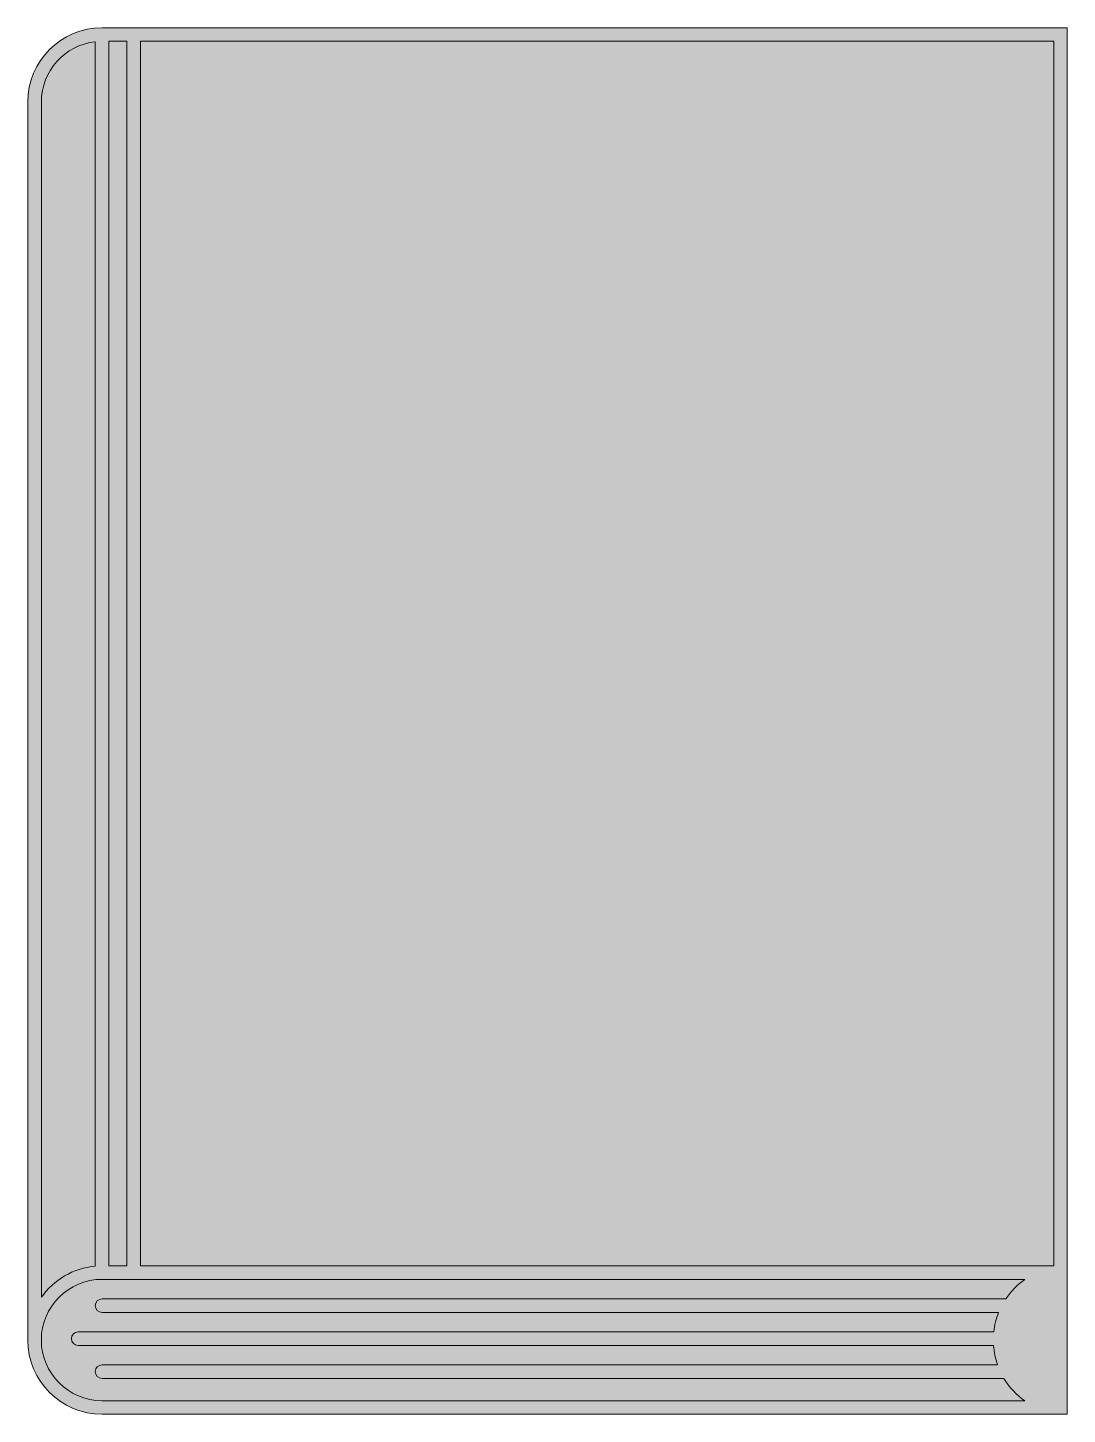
# Model space of a CAD drawing. Header units: inches. Extents: x 1.03 to 2.94, y -3.18 to -0.63.
import ezdxf

# ---------------------------------------------------------------- set-up
doc = ezdxf.new("R2010")
doc.units = ezdxf.units.IN
doc.header["$MEASUREMENT"] = 0
doc.layers.add('Book', color=7, linetype='Continuous', lineweight=0)

msp = doc.modelspace()

# ---------------------------------------------------------------- hatches: boundary and pattern name
at = {"layer": 'Book', "true_color": 0xf8e0c5, "transparency": 33554687}
h = msp.add_hatch(color=254, dxfattribs=at)
h.dxf.hatch_style = 2
edge = h.paths.add_edge_path()
edge.add_spline(control_points=[(1.166, -0.6337), (1.0907, -0.6337), (1.0294, -0.695), (1.0294, -0.7703), (1.0294, -0.7703), (1.0294, -3.0473), (1.0294, -3.0473), (1.0294, -3.1226), (1.0907, -3.1839), (1.166, -3.1839), (1.166, -3.1839), (2.9416, -3.1839), (2.9416, -3.1839), (2.9416, -3.1839), (2.9416, -0.6337), (2.9416, -0.6337), (2.9416, -0.6337), (1.166, -0.6337), (1.166, -0.6337)], knot_values=[0, 0, 0, 0, 1, 1, 1, 2, 2, 2, 3, 3, 3, 4, 4, 4, 5, 5, 5, 6, 6, 6, 6], degree=3, periodic=0)
at = {"layer": 'Book', "true_color": 0x333333, "transparency": 33554687}
h = msp.add_hatch(color=250, dxfattribs=at)
h.dxf.hatch_style = 2
edge = h.paths.add_edge_path()
edge.add_spline(control_points=[(1.0544, -3.0473), (1.0544, -2.9857), (1.1044, -2.9357), (1.166, -2.9357), (1.166, -2.9357), (2.8636, -2.9357), (2.8636, -2.9357), (2.8498, -2.9454), (2.838, -2.9576), (2.8286, -2.9716), (2.8286, -2.9716), (1.166, -2.9716), (1.166, -2.9716), (1.1591, -2.9716), (1.1535, -2.9772), (1.1535, -2.9841), (1.1535, -2.991), (1.1591, -2.9966), (1.166, -2.9966), (1.166, -2.9966), (2.8153, -2.9966), (2.8153, -2.9966), (2.8108, -3.0079), (2.8077, -3.0198), (2.8063, -3.0323), (2.8063, -3.0323), (1.1222, -3.0323), (1.1222, -3.0323), (1.1153, -3.0323), (1.1097, -3.0379), (1.1097, -3.0448), (1.1097, -3.0517), (1.1153, -3.0573), (1.1222, -3.0573), (1.1222, -3.0573), (2.8059, -3.0573), (2.8059, -3.0573), (2.8068, -3.0697), (2.8093, -3.0816), (2.8133, -3.0929), (2.8133, -3.0929), (1.166, -3.0929), (1.166, -3.0929), (1.1591, -3.0929), (1.1535, -3.0985), (1.1535, -3.1054), (1.1535, -3.1123), (1.1591, -3.1179), (1.166, -3.1179), (1.166, -3.1179), (2.825, -3.1179), (2.825, -3.1179), (2.8348, -3.1341), (2.8478, -3.148), (2.8633, -3.1589), (2.8633, -3.1589), (1.166, -3.1589), (1.166, -3.1589), (1.1044, -3.1589), (1.0544, -3.1088), (1.0544, -3.0473)], knot_values=[0, 0, 0, 0, 1, 1, 1, 2, 2, 2, 3, 3, 3, 4, 4, 4, 5, 5, 5, 6, 6, 6, 7, 7, 7, 8, 8, 8, 9, 9, 9, 10, 10, 10, 11, 11, 11, 12, 12, 12, 13, 13, 13, 14, 14, 14, 15, 15, 15, 16, 16, 16, 17, 17, 17, 18, 18, 18, 19, 19, 19, 20, 20, 20, 20], degree=3, periodic=0)
edge = h.paths.add_edge_path()
edge.add_spline(control_points=[(1.0544, -0.7703), (1.0544, -0.713), (1.0978, -0.6657), (1.1535, -0.6594), (1.1535, -0.6594), (1.1535, -2.9114), (1.1535, -2.9114), (1.1126, -2.9152), (1.0769, -2.9368), (1.0544, -2.9686), (1.0544, -2.9686), (1.0544, -0.7703), (1.0544, -0.7703)], knot_values=[0, 0, 0, 0, 1, 1, 1, 2, 2, 2, 3, 3, 3, 4, 4, 4, 4], degree=3, periodic=0)
edge = h.paths.add_edge_path()
edge.add_spline(control_points=[(1.1785, -0.6587), (1.1785, -0.6587), (1.2116, -0.6587), (1.2116, -0.6587), (1.2116, -0.6587), (1.2116, -2.9107), (1.2116, -2.9107), (1.2116, -2.9107), (1.1785, -2.9107), (1.1785, -2.9107), (1.1785, -2.9107), (1.1785, -0.6587), (1.1785, -0.6587)], knot_values=[0, 0, 0, 0, 1, 1, 1, 2, 2, 2, 3, 3, 3, 4, 4, 4, 4], degree=3, periodic=0)
edge = h.paths.add_edge_path()
edge.add_spline(control_points=[(2.9166, -2.9107), (2.9166, -2.9107), (1.2366, -2.9107), (1.2366, -2.9107), (1.2366, -2.9107), (1.2366, -0.6587), (1.2366, -0.6587), (1.2366, -0.6587), (2.9166, -0.6587), (2.9166, -0.6587), (2.9166, -0.6587), (2.9166, -2.9107), (2.9166, -2.9107)], knot_values=[0, 0, 0, 0, 1, 1, 1, 2, 2, 2, 3, 3, 3, 4, 4, 4, 4], degree=3, periodic=0)
edge = h.paths.add_edge_path()
edge.add_spline(control_points=[(1.166, -0.6337), (1.0907, -0.6337), (1.0294, -0.695), (1.0294, -0.7703), (1.0294, -0.7703), (1.0294, -3.0473), (1.0294, -3.0473), (1.0294, -3.1226), (1.0907, -3.1839), (1.166, -3.1839), (1.166, -3.1839), (2.9416, -3.1839), (2.9416, -3.1839), (2.9416, -3.1839), (2.9416, -0.6337), (2.9416, -0.6337), (2.9416, -0.6337), (1.166, -0.6337), (1.166, -0.6337)], knot_values=[0, 0, 0, 0, 1, 1, 1, 2, 2, 2, 3, 3, 3, 4, 4, 4, 5, 5, 5, 6, 6, 6, 6], degree=3, periodic=0)

# ---------------------------------------------------------------- linework, layer by layer
at = {"layer": 'Book'}
for points, knots in [([(1.166, -0.6337), (1.0907, -0.6337), (1.0294, -0.695), (1.0294, -0.7703), (1.0294, -0.7703), (1.0294, -3.0473), (1.0294, -3.0473), (1.0294, -3.1226), (1.0907, -3.1839), (1.166, -3.1839), (1.166, -3.1839), (2.9416, -3.1839), (2.9416, -3.1839), (2.9416, -3.1839), (2.9416, -0.6337), (2.9416, -0.6337), (2.9416, -0.6337), (1.166, -0.6337), (1.166, -0.6337)], [0, 0, 0, 0, 1, 1, 1, 2, 2, 2, 3, 3, 3, 4, 4, 4, 5, 5, 5, 6, 6, 6, 6]), ([(1.166, -0.6337), (1.0907, -0.6337), (1.0294, -0.695), (1.0294, -0.7703), (1.0294, -0.7703), (1.0294, -3.0473), (1.0294, -3.0473), (1.0294, -3.1226), (1.0907, -3.1839), (1.166, -3.1839), (1.166, -3.1839), (2.9416, -3.1839), (2.9416, -3.1839), (2.9416, -3.1839), (2.9416, -0.6337), (2.9416, -0.6337), (2.9416, -0.6337), (1.166, -0.6337), (1.166, -0.6337)], [0, 0, 0, 0, 1, 1, 1, 2, 2, 2, 3, 3, 3, 4, 4, 4, 5, 5, 5, 6, 6, 6, 6]), ([(1.0544, -0.7703), (1.0544, -0.713), (1.0978, -0.6657), (1.1535, -0.6594), (1.1535, -0.6594), (1.1535, -2.9114), (1.1535, -2.9114), (1.1126, -2.9152), (1.0769, -2.9368), (1.0544, -2.9686), (1.0544, -2.9686), (1.0544, -0.7703), (1.0544, -0.7703)], [0, 0, 0, 0, 1, 1, 1, 2, 2, 2, 3, 3, 3, 4, 4, 4, 4]), ([(1.1785, -0.6587), (1.1785, -0.6587), (1.2116, -0.6587), (1.2116, -0.6587), (1.2116, -0.6587), (1.2116, -2.9107), (1.2116, -2.9107), (1.2116, -2.9107), (1.1785, -2.9107), (1.1785, -2.9107), (1.1785, -2.9107), (1.1785, -0.6587), (1.1785, -0.6587)], [0, 0, 0, 0, 1, 1, 1, 2, 2, 2, 3, 3, 3, 4, 4, 4, 4]), ([(2.9166, -2.9107), (2.9166, -2.9107), (1.2366, -2.9107), (1.2366, -2.9107), (1.2366, -2.9107), (1.2366, -0.6587), (1.2366, -0.6587), (1.2366, -0.6587), (2.9166, -0.6587), (2.9166, -0.6587), (2.9166, -0.6587), (2.9166, -2.9107), (2.9166, -2.9107)], [0, 0, 0, 0, 1, 1, 1, 2, 2, 2, 3, 3, 3, 4, 4, 4, 4]), ([(1.0544, -3.0473), (1.0544, -2.9857), (1.1044, -2.9357), (1.166, -2.9357), (1.166, -2.9357), (2.8636, -2.9357), (2.8636, -2.9357), (2.8498, -2.9454), (2.838, -2.9576), (2.8286, -2.9716), (2.8286, -2.9716), (1.166, -2.9716), (1.166, -2.9716), (1.1591, -2.9716), (1.1535, -2.9772), (1.1535, -2.9841), (1.1535, -2.991), (1.1591, -2.9966), (1.166, -2.9966), (1.166, -2.9966), (2.8153, -2.9966), (2.8153, -2.9966), (2.8108, -3.0079), (2.8077, -3.0198), (2.8063, -3.0323), (2.8063, -3.0323), (1.1222, -3.0323), (1.1222, -3.0323), (1.1153, -3.0323), (1.1097, -3.0379), (1.1097, -3.0448), (1.1097, -3.0517), (1.1153, -3.0573), (1.1222, -3.0573), (1.1222, -3.0573), (2.8059, -3.0573), (2.8059, -3.0573), (2.8068, -3.0697), (2.8093, -3.0816), (2.8133, -3.0929), (2.8133, -3.0929), (1.166, -3.0929), (1.166, -3.0929), (1.1591, -3.0929), (1.1535, -3.0985), (1.1535, -3.1054), (1.1535, -3.1123), (1.1591, -3.1179), (1.166, -3.1179), (1.166, -3.1179), (2.825, -3.1179), (2.825, -3.1179), (2.8348, -3.1341), (2.8478, -3.148), (2.8633, -3.1589), (2.8633, -3.1589), (1.166, -3.1589), (1.166, -3.1589), (1.1044, -3.1589), (1.0544, -3.1088), (1.0544, -3.0473)], [0, 0, 0, 0, 1, 1, 1, 2, 2, 2, 3, 3, 3, 4, 4, 4, 5, 5, 5, 6, 6, 6, 7, 7, 7, 8, 8, 8, 9, 9, 9, 10, 10, 10, 11, 11, 11, 12, 12, 12, 13, 13, 13, 14, 14, 14, 15, 15, 15, 16, 16, 16, 17, 17, 17, 18, 18, 18, 19, 19, 19, 20, 20, 20, 20])]:
    msp.add_open_spline(points, degree=3, knots=knots, dxfattribs=at)

doc.saveas('drawing.dxf')
